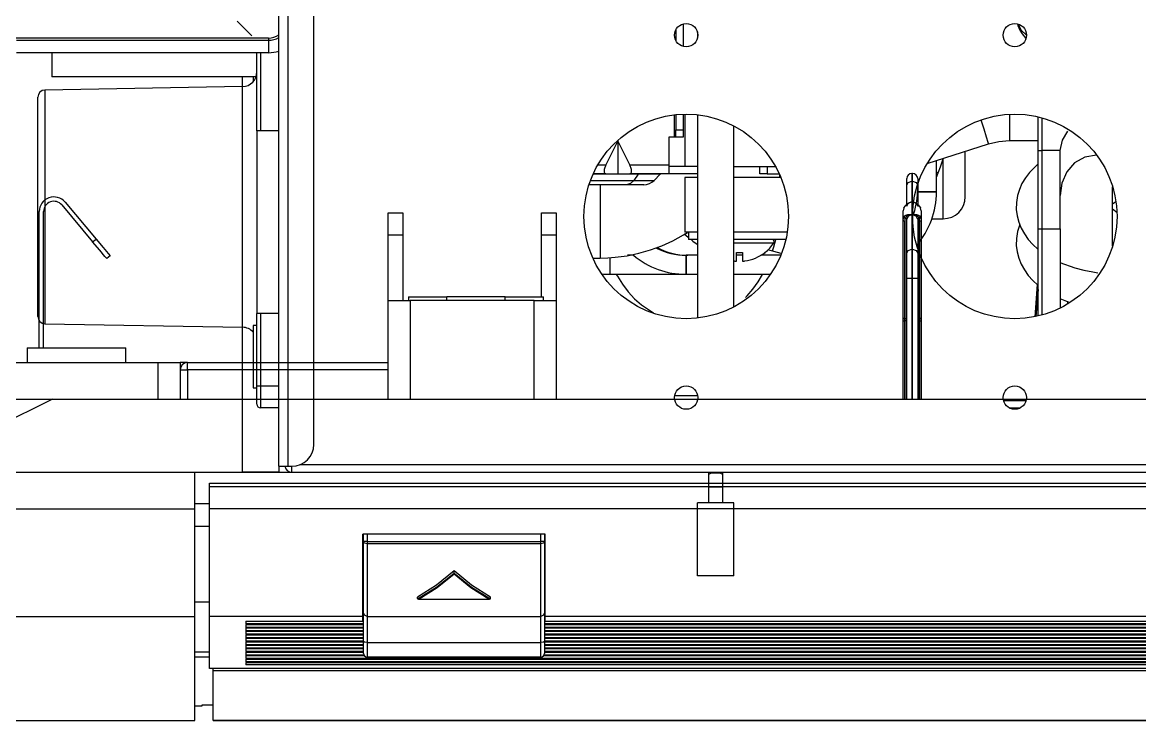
# Model space of a CAD drawing. Header units: millimetres. Extents: x 10547 to 11305, y 9897 to 10391.
# Drawn here: x 11045.991 to 11047.362, y 10107.601 to 10108.457 of the extents above; entities that cross this region are included whole.
import ezdxf

# ---------------------------------------------------------------- set-up
doc = ezdxf.new("R2010")
doc.units = ezdxf.units.MM
doc.layers.add('LG-AIRCON', color=240, linetype='Continuous')
doc.layers.add('에어컨', color=15, linetype='Continuous')

# ---------------------------------------------------------------- blocks, each defined once
blk = doc.blocks.new('A$C079960E7')
at = {"layer": '에어컨', "color": 0, "linetype": 'Continuous'}
for p, q in [((281.25, 62.64, 0), (281.25, 295.2, 0)), ((283.59, 62.64, 0), (283.59, 295.2, 0)), ((289.89, 68.04, 0), (289.89, 289.8, 0)), ((270.99, 172.26, 0), (274.59, 168.66, 0)), ((380.97, 171.63, 0), (380.97, 166.05, 0)), ((463.34, 171.56, 0), (463.46, 171.18, 0)), ((463.42, 171.63, 0), (464.28, 170.08, 0)), ((463.42, 171.63, 0), (464.28, 170.08, 0)), ((463.46, 171.18, 0), (463.91, 170.11, 0)), ((278.73, 168.12, 0), (208.53, 168.12, 0)), ((278.73, 168.12, 0), (278.73, 167.97, 0)), ((379.17, 170.24, 0), (379.17, 167.45, 0)), ((384.46, 169.62, 0), (384.46, 168.06, 0)), ((463.91, 170.11, 0), (464.5, 169.13, 0)), ((464.28, 170.08, 0), (465.57, 168.83, 0)), ((464.28, 170.08, 0), (465.57, 168.83, 0)), ((464.5, 169.13, 0), (465.38, 168.05, 0)), ((216.63, 167.58, 0), (278.73, 167.58, 0)), ((278.73, 167.97, 0), (278.73, 167.58, 0)), ((278.73, 167.58, 0), (278.73, 165.35, 0)), ((278.73, 165.35, 0), (278.73, 164.52, 0)), ((278.73, 164.52, 0), (216.63, 164.52, 0)), ((225.27, 164.52, 0), (225.27, 158.56, 0)), ((275.85, 145.29, 0), (275.85, 164.52, 0)), ((276.75, 164.52, 0), (276.75, 145.29, 0)), ((275.64, 158.56, 0), (225.27, 158.56, 0)), ((272.25, 158.56, 0), (272.25, 156.18, 0)), ((274.95, 158.56, 0), (274.95, 157.95, 0)), ((274.95, 157.95, 0), (274.95, 157.4, 0)), ((272.31, 156.18, 0), (223.62, 155.33, 0)), ((223.62, 155.33, 0), (223.62, 154.84, 0)), ((223.62, 154.84, 0), (223.62, 153.39, 0)), ((272.31, 155.67, 0), (272.31, 156.18, 0)), ((272.31, 154.18, 0), (272.31, 155.67, 0)), ((221.85, 153.07, 0), (221.85, 153.53, 0)), ((221.85, 151.7, 0), (221.85, 153.07, 0)), ((221.85, 149.48, 0), (221.85, 151.7, 0)), ((223.62, 153.39, 0), (223.62, 151.02, 0)), ((272.31, 151.74, 0), (272.31, 154.18, 0)), ((272.31, 148.44, 0), (272.31, 151.74, 0)), ((221.85, 146.48, 0), (221.85, 149.48, 0)), ((223.62, 151.02, 0), (223.62, 147.82, 0)), ((378.81, 143.71, 0), (378.81, 149.24, 0)), ((379.17, 149.27, 0), (379.17, 145.51, 0)), ((380.97, 149.39, 0), (380.97, 145.51, 0)), ((381.33, 149.4, 0), (381.33, 136.51, 0)), ((384.46, 149.25, 0), (384.46, 99.15, 0)), ((461.37, 149.37, 0), (461.37, 146.95, 0)), ((221.85, 142.8, 0), (221.85, 146.48, 0)), ((223.62, 147.82, 0), (223.62, 143.89, 0)), ((272.31, 144.4, 0), (272.31, 148.44, 0)), ((393.46, 101.92, 0), (393.46, 146.48, 0)), ((454.31, 147.97, 0), (455.03, 145.75, 0)), ((461.37, 146.95, 0), (461.37, 144.83, 0)), ((468.45, 144.72, 0), (468.45, 148.73, 0)), ((469.36, 148.5, 0), (469.35, 144.58, 0)), ((223.62, 143.89, 0), (223.62, 139.37, 0)), ((272.31, 139.75, 0), (272.31, 144.4, 0)), ((281.25, 145.29, 0), (275.85, 145.29, 0)), ((275.85, 145.29, 0), (275.85, 100.29, 0)), ((377.37, 143.71, 0), (377.37, 136.87, 0)), ((378.81, 143.71, 0), (377.37, 143.71, 0)), ((379.07, 143.71, 0), (378.81, 143.71, 0)), ((379.17, 143.71, 0), (379.07, 143.71, 0)), ((379.17, 145.51, 0), (380.97, 145.51, 0)), ((379.17, 143.71, 0), (379.17, 145.51, 0)), ((380.97, 143.71, 0), (379.17, 143.71, 0)), ((380.97, 145.51, 0), (380.97, 143.71, 0)), ((455.03, 145.75, 0), (455.65, 143.82, 0)), ((455.65, 143.82, 0), (456.07, 142.52, 0)), ((461.37, 143.38, 0), (461.36, 142.87, 0)), ((461.37, 144.83, 0), (461.37, 143.38, 0)), ((468.45, 140.44, 0), (468.45, 144.72, 0)), ((469.35, 144.58, 0), (469.35, 140.44, 0)), ((474.49, 142.96, 0), (475.73, 145.21, 0)), ((221.85, 138.56, 0), (221.85, 142.8, 0)), ((364.84, 142.81, 0), (361.87, 136.87, 0)), ((364.84, 142.81, 0), (364.84, 134.71, 0)), ((367.81, 136.87, 0), (364.84, 142.81, 0)), ((441.1, 137.2, 0), (456.22, 142.06, 0)), ((456.07, 142.52, 0), (456.22, 142.06, 0)), ((456.22, 142.06, 0), (458.76, 142.67, 0)), ((458.76, 142.67, 0), (461.36, 142.87, 0)), ((461.36, 142.87, 0), (468.45, 142.87, 0)), ((473.9, 140.4, 0), (474.49, 142.96, 0)), ((221.85, 133.92, 0), (221.85, 138.56, 0)), ((223.62, 139.37, 0), (223.62, 134.42, 0)), ((272.31, 134.65, 0), (272.31, 139.75, 0)), ((443.39, 130.28, 0), (443.39, 137.94, 0)), ((443.39, 130.28, 0), (443.39, 137.94, 0)), ((444.39, 136.39, 0), (444.88, 137.9, 0)), ((444.88, 137.9, 0), (445.04, 138.45, 0)), ((445.05, 130.81, 0), (445.05, 138.47, 0)), ((450.45, 129.02, 0), (450.45, 140.21, 0)), ((468.45, 121.14, 0), (468.45, 140.44, 0)), ((468.45, 140.44, 0), (468.72, 140.44, 0)), ((468.72, 140.44, 0), (469.35, 140.44, 0)), ((469.35, 140.44, 0), (469.35, 121.14, 0)), ((473.9, 140.4, 0), (469.35, 140.44, 0)), ((473.85, 139.29, 0), (473.9, 140.4, 0)), ((473.85, 121.14, 0), (473.85, 139.29, 0)), ((479.96, 138.78, 0), (477.42, 137.39, 0)), ((482.85, 139.26, 0), (479.96, 138.78, 0)), ((482.85, 139.32, 0), (482.85, 139.26, 0)), ((482.85, 139.26, 0), (482.9, 139.26, 0)), ((359.91, 136.87, 0), (361.87, 136.87, 0)), ((361.87, 136.87, 0), (361.48, 135.79, 0)), ((361.48, 135.79, 0), (361.48, 135, 0)), ((361.48, 135, 0), (361.87, 134.71, 0)), ((367.81, 136.87, 0), (377.37, 136.87, 0)), ((368.21, 135.79, 0), (367.81, 136.87, 0)), ((367.81, 134.71, 0), (368.21, 135, 0)), ((368.21, 135, 0), (368.21, 135.79, 0)), ((377.37, 136.87, 0), (377.37, 135.35, 0)), ((384.46, 136.51, 0), (377.37, 136.51, 0)), ((377.37, 135.35, 0), (377.37, 134.71, 0)), ((393.46, 136.51, 0), (396.72, 136.51, 0)), ((396.72, 136.51, 0), (399.87, 136.51, 0)), ((399.87, 134.71, 0), (399.87, 136.51, 0)), ((399.87, 136.51, 0), (400.4, 136.51, 0)), ((400.4, 136.51, 0), (401.67, 136.51, 0)), ((401.67, 136.51, 0), (401.67, 134.71, 0)), ((401.67, 136.51, 0), (403.68, 136.51, 0)), ((443.72, 134.94, 0), (443.39, 135.08, 0)), ((443.84, 134.89, 0), (444.39, 136.39, 0)), ((466.31, 135.03, 0), (465.3, 133.7, 0)), ((468.41, 137.09, 0), (466.31, 135.03, 0)), ((475.48, 135.21, 0), (474.27, 132.41, 0)), ((477.42, 137.39, 0), (475.48, 135.21, 0)), ((221.85, 129.02, 0), (221.85, 133.92, 0)), ((223.62, 134.42, 0), (223.62, 129.2, 0)), ((272.31, 129.28, 0), (272.31, 134.65, 0)), ((358.1, 133.07, 0), (368.76, 133.07, 0)), ((369.85, 134.61, 0), (358.74, 134.61, 0)), ((361.87, 134.71, 0), (358.79, 134.71, 0)), ((361.87, 134.71, 0), (364.84, 134.71, 0)), ((364.84, 134.71, 0), (367.81, 134.71, 0)), ((367.94, 132.29, 0), (366.96, 132.01, 0)), ((377.37, 134.71, 0), (367.81, 134.71, 0)), ((368.76, 133.07, 0), (367.94, 132.29, 0)), ((369.85, 134.61, 0), (368.76, 133.07, 0)), ((368.76, 133.07, 0), (371.48, 133.07, 0)), ((369.85, 134.61, 0), (369.94, 134.69, 0)), ((372.81, 134.61, 0), (369.85, 134.61, 0)), ((369.94, 134.69, 0), (370.03, 134.71, 0)), ((371.48, 133.07, 0), (373.19, 133.07, 0)), ((374.68, 134.61, 0), (372.81, 134.61, 0)), ((373.19, 133.07, 0), (373.77, 133.07, 0)), ((373.77, 133.07, 0), (375.31, 134.61, 0)), ((375.31, 134.61, 0), (374.68, 134.61, 0)), ((384.46, 134.71, 0), (377.37, 134.71, 0)), ((381.33, 133.81, 0), (381.33, 120.31, 0)), ((382.14, 133.81, 0), (381.33, 133.81, 0)), ((384.46, 133.81, 0), (382.14, 133.81, 0)), ((397.73, 133.81, 0), (393.47, 133.81, 0)), ((401.7, 133.81, 0), (397.73, 133.81, 0)), ((400.4, 134.71, 0), (399.87, 134.71, 0)), ((401.67, 134.71, 0), (400.4, 134.71, 0)), ((401.67, 134.71, 0), (404.6, 134.71, 0)), ((404.99, 133.81, 0), (401.7, 133.81, 0)), ((404.73, 133.81, 0), (404.73, 134.41, 0)), ((436.05, 133.08, 0), (436.05, 133.5, 0)), ((436.05, 131.87, 0), (436.05, 133.08, 0)), ((436.05, 131.87, 0), (436.42, 132.57, 0)), ((436.42, 132.57, 0), (437.31, 132.87, 0)), ((437.49, 134.76, 0), (437.31, 134.76, 0)), ((437.31, 134.76, 0), (437.31, 134.27, 0)), ((437.31, 134.27, 0), (437.31, 132.87, 0)), ((437.31, 132.87, 0), (437.31, 127.78, 0)), ((437.49, 132.87, 0), (437.31, 132.87, 0)), ((437.49, 134.27, 0), (437.49, 134.76, 0)), ((437.49, 132.87, 0), (437.49, 134.27, 0)), ((437.49, 127.78, 0), (437.49, 132.87, 0)), ((437.49, 132.87, 0), (438.38, 132.57, 0)), ((438.38, 132.57, 0), (438.75, 131.87, 0)), ((438.75, 133.5, 0), (438.75, 133.08, 0)), ((438.75, 133.08, 0), (438.75, 131.87, 0)), ((443.42, 133.86, 0), (443.84, 134.89, 0)), ((443.84, 134.89, 0), (443.72, 134.94, 0)), ((464.45, 132.28, 0), (463.82, 130.84, 0)), ((465.3, 133.7, 0), (464.45, 132.28, 0)), ((474.27, 132.41, 0), (473.85, 129.32, 0)), ((366.96, 132.01, 0), (357.73, 132.01, 0)), ((360.45, 132.01, 0), (360.45, 128.56, 0)), ((369.28, 132.01, 0), (366.96, 132.01, 0)), ((370.73, 132.01, 0), (369.28, 132.01, 0)), ((371.23, 132.01, 0), (370.73, 132.01, 0)), ((436.05, 127.14, 0), (436.05, 131.87, 0)), ((438.71, 131.94, 0), (438.71, 130.28, 0)), ((438.71, 131.94, 0), (438.71, 130.28, 0)), ((438.71, 130.28, 0), (439.4, 130.28, 0)), ((439.16, 130.28, 0), (438.71, 130.28, 0)), ((438.75, 131.87, 0), (438.75, 127.13, 0)), ((440.33, 130.28, 0), (439.16, 130.28, 0)), ((439.4, 130.28, 0), (441.05, 130.28, 0)), ((441.77, 130.28, 0), (440.33, 130.28, 0)), ((441.05, 130.28, 0), (442.7, 130.28, 0)), ((442.94, 130.28, 0), (441.77, 130.28, 0)), ((442.7, 130.28, 0), (443.39, 130.28, 0)), ((443.39, 130.28, 0), (442.94, 130.28, 0)), ((445.05, 123.62, 0), (445.05, 130.81, 0)), ((463.82, 130.84, 0), (463.37, 129.33, 0)), ((486.81, 129.23, 0), (486.81, 131.5, 0)), ((221.85, 124.04, 0), (221.85, 129.02, 0)), ((223.62, 129.2, 0), (223.62, 123.88, 0)), ((227.74, 127.02, 0), (235.37, 117.92, 0)), ((228.57, 127.71, 0), (236.2, 118.62, 0)), ((272.31, 123.81, 0), (272.31, 129.28, 0)), ((360.45, 128.56, 0), (360.45, 124.93, 0)), ((435.74, 126.86, 0), (435.53, 126.61, 0)), ((435.8, 126.86, 0), (435.62, 126.67, 0)), ((436, 127.1, 0), (435.74, 126.86, 0)), ((436.06, 127.09, 0), (435.8, 126.86, 0)), ((436.22, 127.27, 0), (436, 127.1, 0)), ((436.05, 126.74, 0), (436.42, 127.47, 0)), ((436.34, 127.29, 0), (436.06, 127.09, 0)), ((436.45, 127.42, 0), (436.22, 127.27, 0)), ((436.46, 127.37, 0), (436.34, 127.29, 0)), ((436.42, 127.47, 0), (437.31, 127.78, 0)), ((436.44, 127.43, 0), (436.5, 127.47, 0)), ((436.57, 127.43, 0), (436.46, 127.37, 0)), ((436.5, 127.47, 0), (436.75, 127.61, 0)), ((436.93, 127.62, 0), (436.57, 127.43, 0)), ((436.75, 127.61, 0), (437.01, 127.71, 0)), ((437.3, 127.77, 0), (436.93, 127.62, 0)), ((437.01, 127.71, 0), (437.16, 127.75, 0)), ((437.16, 127.75, 0), (437.3, 127.77, 0)), ((437.31, 127.77, 0), (437.3, 127.77, 0)), ((437.3, 127.77, 0), (437.31, 127.77, 0)), ((437.31, 127.78, 0), (437.31, 124.57, 0)), ((437.31, 127.78, 0), (437.31, 127.77, 0)), ((437.31, 127.77, 0), (437.31, 127.78, 0)), ((437.49, 124.57, 0), (437.49, 127.78, 0)), ((437.49, 127.78, 0), (438.38, 127.47, 0)), ((437.5, 127.77, 0), (437.49, 127.78, 0)), ((437.49, 127.78, 0), (437.5, 127.77, 0)), ((437.51, 127.77, 0), (437.5, 127.77, 0)), ((437.5, 127.77, 0), (437.5, 127.77, 0)), ((437.5, 127.77, 0), (437.65, 127.75, 0)), ((437.87, 127.62, 0), (437.51, 127.77, 0)), ((437.65, 127.75, 0), (437.79, 127.71, 0)), ((437.79, 127.71, 0), (438.06, 127.61, 0)), ((438.24, 127.43, 0), (437.87, 127.62, 0)), ((438.06, 127.61, 0), (438.31, 127.47, 0)), ((438.35, 127.37, 0), (438.24, 127.43, 0)), ((438.31, 127.47, 0), (438.37, 127.43, 0)), ((438.46, 127.29, 0), (438.35, 127.37, 0)), ((438.52, 127.32, 0), (438.36, 127.42, 0)), ((438.38, 127.47, 0), (438.75, 126.74, 0)), ((438.75, 127.09, 0), (438.46, 127.29, 0)), ((438.67, 127.21, 0), (438.52, 127.32, 0)), ((438.95, 126.98, 0), (438.67, 127.21, 0)), ((439.01, 126.86, 0), (438.75, 127.09, 0)), ((439.18, 126.72, 0), (438.95, 126.98, 0)), ((439.19, 126.67, 0), (439.01, 126.86, 0)), ((439.25, 126.63, 0), (439.18, 126.72, 0)), ((463.1, 127.64, 0), (463.07, 125.94, 0)), ((463.37, 129.33, 0), (463.1, 127.64, 0)), ((486.81, 127.77, 0), (486.81, 129.23, 0)), ((486.81, 127.26, 0), (487.63, 127.86, 0)), ((486.81, 127.26, 0), (486.81, 127.77, 0)), ((486.81, 126.61, 0), (486.81, 127.26, 0)), ((221.85, 119.15, 0), (221.85, 124.04, 0)), ((222.21, 91.8, 0), (222.21, 125.4, 0)), ((223.29, 91.8, 0), (223.29, 125.4, 0)), ((308.25, 125.1, 0), (311.85, 125.1, 0)), ((308.25, 124.42, 0), (308.25, 125.1, 0)), ((308.25, 122.47, 0), (308.25, 124.42, 0)), ((311.85, 125.1, 0), (311.85, 124.42, 0)), ((311.85, 124.42, 0), (311.85, 122.47, 0)), ((346.05, 125.1, 0), (349.65, 125.1, 0)), ((346.05, 124.42, 0), (346.05, 125.1, 0)), ((346.05, 122.47, 0), (346.05, 124.42, 0)), ((349.65, 125.1, 0), (349.65, 124.42, 0)), ((349.65, 124.42, 0), (349.65, 122.47, 0)), ((360.45, 124.93, 0), (360.45, 121.44, 0)), ((435.37, 126.33, 0), (435.15, 125.57, 0)), ((435.15, 123.25, 0), (435.15, 125.57, 0)), ((435.15, 123.25, 0), (435.37, 124.01, 0)), ((435.42, 126.44, 0), (435.36, 126.34, 0)), ((435.41, 126.4, 0), (435.37, 126.33, 0)), ((435.37, 126.36, 0), (435.38, 126.39, 0)), ((435.37, 126.33, 0), (435.37, 126.36, 0)), ((435.37, 124.01, 0), (435.4, 124.05, 0)), ((435.37, 124.01, 0), (435.47, 123.83, 0)), ((435.4, 124.05, 0), (435.42, 124.09, 0)), ((435.46, 126.47, 0), (435.41, 126.4, 0)), ((435.49, 126.53, 0), (435.42, 126.44, 0)), ((435.42, 124.09, 0), (435.42, 124.1, 0)), ((435.42, 124.1, 0), (435.43, 124.1, 0)), ((435.42, 124.09, 0), (435.51, 123.91, 0)), ((435.43, 124.1, 0), (435.61, 124.31, 0)), ((435.62, 126.67, 0), (435.46, 126.47, 0)), ((435.46, 126.51, 0), (435.48, 126.54, 0)), ((435.46, 126.47, 0), (435.46, 126.51, 0)), ((435.5, 126.57, 0), (435.48, 126.53, 0)), ((435.53, 126.61, 0), (435.5, 126.57, 0)), ((435.61, 124.31, 0), (435.83, 124.48, 0)), ((435.81, 123.95, 0), (435.72, 123.75, 0)), ((435.93, 124.12, 0), (435.81, 123.95, 0)), ((435.83, 124.48, 0), (436.09, 124.6, 0)), ((436.11, 124.29, 0), (435.93, 124.12, 0)), ((436.42, 124.27, 0), (436.05, 123.54, 0)), ((436.09, 124.6, 0), (436.36, 124.67, 0)), ((436.32, 124.42, 0), (436.11, 124.29, 0)), ((436.41, 124.46, 0), (436.32, 124.42, 0)), ((436.36, 124.67, 0), (436.46, 124.68, 0)), ((436.49, 124.49, 0), (436.41, 124.46, 0)), ((437.31, 124.57, 0), (436.42, 124.27, 0)), ((436.46, 124.68, 0), (436.55, 124.69, 0)), ((436.78, 124.57, 0), (436.49, 124.49, 0)), ((436.55, 124.69, 0), (436.92, 124.66, 0)), ((437.09, 124.59, 0), (436.78, 124.57, 0)), ((436.92, 124.66, 0), (437.3, 124.57, 0)), ((437.19, 124.58, 0), (437.09, 124.59, 0)), ((437.3, 124.57, 0), (437.19, 124.58, 0)), ((437.3, 124.57, 0), (437.31, 124.57, 0)), ((437.31, 124.57, 0), (437.3, 124.57, 0)), ((437.31, 124.57, 0), (437.31, 116.12, 0)), ((437.31, 124.57, 0), (437.31, 124.57, 0)), ((437.31, 124.57, 0), (437.31, 124.57, 0)), ((437.49, 116.12, 0), (437.49, 124.57, 0)), ((438.38, 124.27, 0), (437.49, 124.57, 0)), ((437.5, 124.57, 0), (437.49, 124.57, 0)), ((437.49, 124.57, 0), (437.5, 124.57, 0)), ((437.61, 124.58, 0), (437.5, 124.57, 0)), ((437.5, 124.57, 0), (437.5, 124.57, 0)), ((437.5, 124.57, 0), (437.51, 124.57, 0)), ((437.51, 124.57, 0), (437.88, 124.66, 0)), ((437.58, 122.07, 0), (437.58, 126.33, 0)), ((437.72, 124.59, 0), (437.61, 124.58, 0)), ((438.03, 124.57, 0), (437.72, 124.59, 0)), ((437.88, 124.66, 0), (438.25, 124.69, 0)), ((438.31, 124.49, 0), (438.03, 124.57, 0)), ((438.25, 124.69, 0), (438.35, 124.68, 0)), ((438.4, 124.46, 0), (438.31, 124.49, 0)), ((438.35, 124.68, 0), (438.44, 124.67, 0)), ((438.75, 123.54, 0), (438.38, 124.27, 0)), ((438.48, 124.42, 0), (438.4, 124.46, 0)), ((438.44, 124.67, 0), (438.72, 124.6, 0)), ((438.7, 124.29, 0), (438.48, 124.42, 0)), ((438.87, 124.12, 0), (438.7, 124.29, 0)), ((438.72, 124.6, 0), (438.97, 124.48, 0)), ((439, 123.95, 0), (438.87, 124.12, 0)), ((438.97, 124.48, 0), (439.2, 124.31, 0)), ((439.09, 123.75, 0), (439, 123.95, 0)), ((439.34, 126.47, 0), (439.19, 126.67, 0)), ((439.2, 124.31, 0), (439.38, 124.1, 0)), ((439.31, 126.53, 0), (439.25, 126.63, 0)), ((439.3, 123.91, 0), (439.38, 124.09, 0)), ((439.39, 126.44, 0), (439.32, 126.53, 0)), ((439.33, 126.54, 0), (439.34, 126.51, 0)), ((439.34, 126.51, 0), (439.34, 126.47, 0)), ((439.39, 126.4, 0), (439.34, 126.47, 0)), ((439.34, 123.83, 0), (439.44, 124.01, 0)), ((439.38, 124.1, 0), (439.38, 124.1, 0)), ((439.38, 124.1, 0), (439.38, 124.09, 0)), ((439.38, 124.09, 0), (439.41, 124.05, 0)), ((439.45, 126.34, 0), (439.39, 126.44, 0)), ((439.44, 126.33, 0), (439.39, 126.4, 0)), ((439.41, 124.05, 0), (439.44, 124.01, 0)), ((439.42, 126.39, 0), (439.43, 126.36, 0)), ((439.43, 126.36, 0), (439.44, 126.33, 0)), ((439.65, 125.57, 0), (439.44, 126.33, 0)), ((439.44, 124.01, 0), (439.65, 123.25, 0)), ((439.65, 125.57, 0), (439.65, 123.25, 0)), ((463.07, 125.94, 0), (463.27, 124.33, 0)), ((463.27, 124.33, 0), (463.69, 122.76, 0)), ((486.81, 125.97, 0), (486.81, 126.61, 0)), ((487.87, 125.19, 0), (486.81, 125.97, 0)), ((486.81, 125.29, 0), (486.81, 125.97, 0)), ((486.81, 123.34, 0), (486.81, 125.29, 0)), ((223.62, 123.88, 0), (223.62, 118.66, 0)), ((272.31, 118.43, 0), (272.31, 123.81, 0)), ((308.25, 119.56, 0), (308.25, 122.47, 0)), ((311.85, 122.47, 0), (311.85, 119.56, 0)), ((346.05, 119.56, 0), (346.05, 122.47, 0)), ((349.65, 122.47, 0), (349.65, 119.56, 0)), ((360.45, 121.44, 0), (360.45, 118.37, 0)), ((435.15, 99.24, 0), (435.15, 123.25, 0)), ((435.15, 123.25, 0), (435.26, 123.1, 0)), ((435.26, 123.1, 0), (435.51, 123.04, 0)), ((435.47, 123.83, 0), (435.69, 123.68, 0)), ((435.51, 123.91, 0), (435.72, 123.75, 0)), ((435.69, 123.68, 0), (435.51, 123.04, 0)), ((435.51, 123.04, 0), (435.51, 99.03, 0)), ((435.7, 123.71, 0), (435.69, 123.68, 0)), ((435.69, 99.03, 0), (435.69, 123.68, 0)), ((435.72, 123.75, 0), (435.7, 123.71, 0)), ((435.96, 123.68, 0), (435.72, 123.75, 0)), ((435.72, 123.75, 0), (435.72, 123.75, 0)), ((435.72, 123.75, 0), (435.72, 123.75, 0)), ((436.05, 123.54, 0), (435.96, 123.68, 0)), ((436.05, 115.12, 0), (436.05, 123.54, 0)), ((438.85, 123.68, 0), (438.75, 123.54, 0)), ((438.75, 123.54, 0), (438.75, 115.12, 0)), ((439.09, 123.75, 0), (438.85, 123.68, 0)), ((439.09, 123.75, 0), (439.3, 123.91, 0)), ((439.09, 123.75, 0), (439.09, 123.75, 0)), ((439.09, 123.75, 0), (439.09, 123.75, 0)), ((439.1, 123.71, 0), (439.09, 123.75, 0)), ((439.11, 123.68, 0), (439.1, 123.71, 0)), ((439.11, 123.68, 0), (439.34, 123.83, 0)), ((439.11, 123.68, 0), (439.11, 99.03, 0)), ((439.29, 123.04, 0), (439.11, 123.68, 0)), ((439.29, 123.04, 0), (439.55, 123.1, 0)), ((439.29, 99.03, 0), (439.29, 123.04, 0)), ((439.55, 123.1, 0), (439.65, 123.25, 0)), ((439.65, 123.25, 0), (439.65, 99.24, 0)), ((442.27, 123.62, 0), (445.05, 123.62, 0)), ((463.9, 122.17, 0), (463.37, 120.45, 0)), ((463.69, 122.76, 0), (464.29, 121.28, 0)), ((464.29, 121.28, 0), (465.06, 119.88, 0)), ((486.81, 120.41, 0), (486.81, 123.34, 0)), ((221.85, 114.51, 0), (221.85, 119.15, 0)), ((223.62, 118.66, 0), (223.62, 113.71, 0)), ((235.37, 117.92, 0), (236.2, 118.62, 0)), ((236.2, 118.62, 0), (237.94, 116.55, 0)), ((311.85, 119.56, 0), (308.25, 119.56, 0)), ((308.25, 103.5, 0), (308.25, 119.56, 0)), ((311.85, 119.56, 0), (311.85, 103.5, 0)), ((346.05, 104.4, 0), (346.05, 119.56, 0)), ((349.65, 119.56, 0), (346.05, 119.56, 0)), ((349.65, 119.56, 0), (349.65, 103.5, 0)), ((378.4, 118.2, 0), (381, 119.63, 0)), ((381, 119.63, 0), (382, 120.26, 0)), ((381.16, 119.93, 0), (382.18, 119.05, 0)), ((382.14, 120.31, 0), (381.33, 120.31, 0)), ((384.46, 120.31, 0), (382.14, 120.31, 0)), ((382.23, 120.31, 0), (382.23, 118.51, 0)), ((382.8, 118.51, 0), (382.23, 118.51, 0)), ((384.46, 118.51, 0), (382.8, 118.51, 0)), ((382.88, 118.48, 0), (383.33, 118.13, 0)), ((397.35, 118.51, 0), (393.46, 118.51, 0)), ((397.45, 120.31, 0), (393.59, 120.31, 0)), ((401, 118.51, 0), (397.35, 118.51, 0)), ((401.1, 120.31, 0), (397.45, 120.31, 0)), ((404.06, 118.51, 0), (401, 118.51, 0)), ((404.23, 120.31, 0), (401.1, 120.31, 0)), ((403.31, 116.74, 0), (403.75, 118.49, 0)), ((406.24, 118.51, 0), (404.06, 118.51, 0)), ((406.59, 120.31, 0), (404.23, 120.31, 0)), ((463.1, 118.77, 0), (463.07, 117.06, 0)), ((463.37, 120.45, 0), (463.1, 118.77, 0)), ((465.06, 119.88, 0), (466.02, 118.54, 0)), ((466.02, 118.54, 0), (467.13, 117.31, 0)), ((468.45, 121.14, 0), (468.72, 121.14, 0)), ((468.45, 113.56, 0), (468.45, 121.14, 0)), ((468.72, 121.14, 0), (469.35, 121.14, 0)), ((469.35, 121.14, 0), (473.85, 121.14, 0)), ((469.35, 121.14, 0), (469.35, 113.62, 0)), ((473.85, 121.14, 0), (473.85, 114.3, 0)), ((486.81, 116.9, 0), (486.81, 120.41, 0)), ((237.11, 115.85, 0), (235.37, 117.92, 0)), ((238.38, 114.34, 0), (237.11, 115.85, 0)), ((237.94, 116.55, 0), (239.21, 115.03, 0)), ((272.31, 113.33, 0), (272.31, 118.43, 0)), ((360.45, 118.37, 0), (360.45, 115.98, 0)), ((360.45, 115.98, 0), (360.45, 114.46, 0)), ((370.05, 115.11, 0), (372.91, 115.93, 0)), ((372.91, 115.93, 0), (375.7, 116.96, 0)), ((375.7, 116.96, 0), (378.4, 118.2, 0)), ((383.33, 118.13, 0), (384.42, 117.32, 0)), ((393.46, 117.68, 0), (396.38, 117.68, 0)), ((396.38, 117.68, 0), (399.12, 117.68, 0)), ((399.12, 117.68, 0), (401.34, 117.68, 0)), ((401.34, 117.68, 0), (402.79, 117.68, 0)), ((405.11, 115.1, 0), (401.82, 115.93, 0)), ((402.79, 117.68, 0), (403.29, 117.68, 0)), ((403, 115.68, 0), (403.31, 116.74, 0)), ((436.05, 115.12, 0), (436.42, 115.83, 0)), ((436.42, 115.83, 0), (437.31, 116.12, 0)), ((437.31, 116.12, 0), (437.49, 116.12, 0)), ((437.31, 116.12, 0), (437.31, 112.97, 0)), ((437.49, 116.12, 0), (438.38, 115.83, 0)), ((437.49, 112.97, 0), (437.49, 116.12, 0)), ((438.38, 115.83, 0), (438.75, 115.12, 0)), ((463.07, 117.06, 0), (463.27, 115.45, 0)), ((467.13, 117.31, 0), (468.38, 116.15, 0)), ((221.85, 110.27, 0), (221.85, 114.51, 0)), ((223.62, 113.71, 0), (223.62, 109.19, 0)), ((238.84, 113.79, 0), (238.38, 114.34, 0)), ((239.67, 114.48, 0), (238.84, 113.79, 0)), ((239.21, 115.03, 0), (239.67, 114.48, 0)), ((272.31, 108.68, 0), (272.31, 113.33, 0)), ((358.68, 113.94, 0), (360.45, 113.94, 0)), ((360.45, 114.46, 0), (360.45, 113.94, 0)), ((360.45, 113.94, 0), (362.33, 113.98, 0)), ((362.33, 113.98, 0), (364.2, 114.12, 0)), ((362.97, 112.41, 0), (362.97, 114.07, 0)), ((364.2, 114.12, 0), (367.14, 114.5, 0)), ((367.14, 114.5, 0), (370.05, 115.11, 0)), ((368.67, 114.62, 0), (367.19, 114.62, 0)), ((384.46, 114.62, 0), (381.65, 114.62, 0)), ((384.46, 114.62, 0), (381.65, 114.62, 0)), ((381.65, 114.62, 0), (381.65, 113.94, 0)), ((381.65, 114.18, 0), (381.65, 114.62, 0)), ((381.65, 113.01, 0), (381.65, 114.18, 0)), ((381.65, 113.94, 0), (381.65, 112.28, 0)), ((381.65, 111.56, 0), (381.65, 113.01, 0)), ((393.57, 113.22, 0), (393.66, 113.21, 0)), ((393.66, 113.21, 0), (393.75, 113.2, 0)), ((393.75, 113.2, 0), (393.83, 113.19, 0)), ((393.83, 113.19, 0), (393.91, 113.19, 0)), ((393.91, 113.19, 0), (393.97, 113.19, 0)), ((393.97, 113.19, 0), (394.03, 113.19, 0)), ((394.03, 113.19, 0), (394.07, 113.2, 0)), ((394.07, 113.2, 0), (394.1, 113.2, 0)), ((394.1, 113.2, 0), (394.11, 113.21, 0)), ((394.11, 115.34, 0), (394.83, 115.31, 0)), ((394.11, 113.93, 0), (394.11, 115.34, 0)), ((395.55, 114.62, 0), (394.11, 114.62, 0)), ((395.55, 114.62, 0), (394.11, 114.62, 0)), ((394.11, 113.22, 0), (394.11, 113.93, 0)), ((394.11, 113.21, 0), (394.11, 113.22, 0)), ((394.83, 115.31, 0), (395.55, 115.34, 0)), ((395.55, 115.34, 0), (395.55, 113.93, 0)), ((395.55, 113.93, 0), (395.55, 113.22, 0)), ((395.55, 113.22, 0), (395.56, 113.21, 0)), ((395.56, 113.21, 0), (395.58, 113.2, 0)), ((395.58, 113.2, 0), (395.62, 113.19, 0)), ((395.62, 113.19, 0), (395.67, 113.19, 0)), ((395.67, 113.19, 0), (395.73, 113.19, 0)), ((395.73, 113.19, 0), (395.8, 113.19, 0)), ((395.8, 113.19, 0), (395.88, 113.2, 0)), ((395.88, 113.2, 0), (395.97, 113.2, 0)), ((395.97, 113.2, 0), (396.03, 113.21, 0)), ((396.03, 113.21, 0), (396.09, 113.22, 0)), ((405, 114.62, 0), (400.11, 114.62, 0)), ((405, 114.62, 0), (400.11, 114.62, 0)), ((401.08, 115.27, 0), (401.01, 115.25, 0)), ((401.13, 115.34, 0), (401.08, 115.27, 0)), ((436.05, 112.41, 0), (436.05, 115.12, 0)), ((437.31, 112.97, 0), (437.31, 109.01, 0)), ((437.49, 109.01, 0), (437.49, 112.97, 0)), ((438.75, 115.12, 0), (438.75, 112.41, 0)), ((463.27, 115.45, 0), (463.69, 113.88, 0)), ((463.69, 113.88, 0), (464.29, 112.4, 0)), ((468.45, 106.29, 0), (468.45, 113.56, 0)), ((469.35, 113.62, 0), (469.35, 106.43, 0)), ((473.85, 114.3, 0), (473.85, 107.71, 0)), ((221.85, 106.59, 0), (221.85, 110.27, 0)), ((362.97, 110.68, 0), (362.97, 112.41, 0)), ((362.97, 109.94, 0), (362.97, 110.68, 0)), ((381.65, 112.28, 0), (381.65, 110.63, 0)), ((381.65, 110.39, 0), (381.65, 111.56, 0)), ((381.65, 110.63, 0), (381.65, 109.94, 0)), ((381.65, 109.94, 0), (381.65, 110.39, 0)), ((436.05, 109.01, 0), (436.05, 112.41, 0)), ((438.75, 112.41, 0), (438.75, 109.01, 0)), ((464.29, 112.4, 0), (465.06, 111.01, 0)), ((465.06, 111.01, 0), (466.02, 109.67, 0)), ((473.83, 112.84, 0), (477.5, 111.51, 0)), ((477.5, 111.51, 0), (479.7, 110.94, 0)), ((479.7, 110.94, 0), (481.97, 110.51, 0)), ((481.97, 110.51, 0), (483.19, 110.34, 0)), ((223.62, 109.19, 0), (223.62, 105.27, 0)), ((272.31, 104.64, 0), (272.31, 108.68, 0)), ((362.97, 109.94, 0), (381.65, 109.94, 0)), ((364.46, 109.92, 0), (364.72, 109.47, 0)), ((364.72, 109.47, 0), (366, 107.47, 0)), ((366, 107.47, 0), (367.42, 105.61, 0)), ((381.65, 109.94, 0), (384.46, 109.94, 0)), ((381.65, 109.94, 0), (384.46, 109.94, 0)), ((393.46, 109.94, 0), (402.47, 109.94, 0)), ((393.46, 109.94, 0), (402.47, 109.94, 0)), ((398.13, 106.29, 0), (399.44, 108.1, 0)), ((399.44, 108.1, 0), (400.52, 109.88, 0)), ((436.05, 79.2, 0), (436.05, 109.01, 0)), ((436.05, 109.01, 0), (436.42, 109.01, 0)), ((436.42, 109.01, 0), (437.31, 109.01, 0)), ((437.31, 109.01, 0), (437.31, 79.2, 0)), ((437.49, 109.01, 0), (437.31, 109.01, 0)), ((437.49, 79.2, 0), (437.49, 109.01, 0)), ((437.49, 109.01, 0), (438.38, 109.01, 0)), ((438.38, 109.01, 0), (438.75, 109.01, 0)), ((438.75, 109.01, 0), (438.75, 79.2, 0)), ((466.02, 109.67, 0), (467.13, 108.43, 0)), ((467.13, 108.43, 0), (468.38, 107.28, 0)), ((467.71, 99.5, 0), (468.31, 107.45, 0)), ((473.85, 107.71, 0), (473.85, 101.61, 0)), ((221.85, 103.59, 0), (221.85, 106.59, 0)), ((223.62, 105.27, 0), (223.62, 102.06, 0)), ((367.42, 105.61, 0), (368.98, 103.93, 0)), ((396.69, 104.62, 0), (398.13, 106.29, 0)), ((467.74, 99.51, 0), (468.4, 107.37, 0)), ((468.45, 106.19, 0), (467.89, 99.54, 0)), ((468.45, 99.67, 0), (468.45, 106.29, 0)), ((469.35, 106.43, 0), (469.35, 99.9, 0)), ((221.85, 101.37, 0), (221.85, 103.59, 0)), ((223.62, 102.06, 0), (223.62, 99.7, 0)), ((272.31, 101.34, 0), (272.31, 104.64, 0)), ((308.25, 79.2, 0), (308.25, 103.5, 0)), ((308.25, 103.5, 0), (308.98, 103.5, 0)), ((308.98, 103.5, 0), (310.95, 103.5, 0)), ((310.95, 103.5, 0), (313.65, 103.5, 0)), ((313.2, 104.4, 0), (313.2, 103.5, 0)), ((313.2, 104.4, 0), (313.66, 104.4, 0)), ((313.65, 103.5, 0), (313.65, 79.2, 0)), ((344.25, 103.5, 0), (313.65, 103.5, 0)), ((313.66, 104.4, 0), (315.01, 104.4, 0)), ((315.01, 104.4, 0), (317.1, 104.4, 0)), ((317.1, 104.4, 0), (319.73, 104.4, 0)), ((319.73, 104.4, 0), (322.65, 104.4, 0)), ((322.65, 103.5, 0), (322.65, 104.4, 0)), ((337.05, 104.4, 0), (322.65, 104.4, 0)), ((337.05, 103.5, 0), (337.05, 104.4, 0)), ((337.05, 104.4, 0), (339.97, 104.4, 0)), ((339.97, 104.4, 0), (342.61, 104.4, 0)), ((342.61, 104.4, 0), (344.7, 104.4, 0)), ((344.25, 79.2, 0), (344.25, 103.5, 0)), ((344.25, 103.5, 0), (346.95, 103.5, 0)), ((344.7, 104.4, 0), (346.04, 104.4, 0)), ((346.04, 104.4, 0), (346.5, 104.4, 0)), ((346.5, 103.5, 0), (346.5, 104.4, 0)), ((346.95, 103.5, 0), (348.93, 103.5, 0)), ((348.93, 103.5, 0), (349.65, 103.5, 0)), ((349.65, 103.5, 0), (349.65, 79.2, 0)), ((368.98, 103.93, 0), (370.67, 102.44, 0)), ((370.67, 102.44, 0), (373.63, 100.45, 0)), ((396.34, 104.25, 0), (396.69, 104.62, 0)), ((473.83, 103.97, 0), (475.81, 103.18, 0)), ((475.65, 103.32, 0), (475.65, 102.59, 0)), ((221.85, 100.01, 0), (221.85, 101.37, 0)), ((221.85, 99.55, 0), (221.85, 100.01, 0)), ((223.62, 99.7, 0), (223.62, 98.24, 0)), ((272.31, 98.9, 0), (272.31, 101.34, 0)), ((275.85, 82.44, 0), (275.85, 100.29, 0)), ((281.25, 100.29, 0), (275.85, 100.29, 0)), ((276.75, 100.29, 0), (276.75, 82.44, 0)), ((435.15, 99.24, 0), (435.26, 99.09, 0)), ((435.15, 98.89, 0), (435.15, 99.24, 0)), ((439.55, 99.09, 0), (439.65, 99.24, 0)), ((439.65, 99.24, 0), (439.65, 98.89, 0)), ((223.62, 98.24, 0), (223.62, 97.75, 0)), ((223.62, 97.75, 0), (272.31, 96.9, 0)), ((272.25, 96.9, 0), (272.25, 61.2, 0)), ((272.31, 97.41, 0), (272.31, 98.9, 0)), ((272.31, 96.9, 0), (272.31, 97.41, 0)), ((275.85, 97.29, 0), (274.95, 97.29, 0)), ((274.95, 97.29, 0), (274.95, 96.83, 0)), ((274.95, 96.83, 0), (274.95, 95.5, 0)), ((435.15, 98.51, 0), (435.15, 98.89, 0)), ((435.15, 79.2, 0), (435.15, 98.51, 0)), ((435.15, 98.51, 0), (435.26, 98.51, 0)), ((435.26, 99.09, 0), (435.51, 99.03, 0)), ((435.26, 98.51, 0), (435.51, 98.51, 0)), ((435.51, 99.03, 0), (435.69, 99.03, 0)), ((435.51, 99.03, 0), (435.51, 98.78, 0)), ((435.51, 98.78, 0), (435.51, 98.51, 0)), ((435.69, 98.51, 0), (435.51, 98.51, 0)), ((435.51, 98.51, 0), (435.51, 79.2, 0)), ((435.95, 98.97, 0), (435.69, 99.03, 0)), ((435.69, 98.78, 0), (435.69, 99.03, 0)), ((435.69, 98.51, 0), (435.69, 98.78, 0)), ((435.69, 79.2, 0), (435.69, 98.51, 0)), ((435.95, 98.51, 0), (435.69, 98.51, 0)), ((436.05, 98.82, 0), (435.95, 98.97, 0)), ((436.05, 98.51, 0), (435.95, 98.51, 0)), ((438.86, 98.97, 0), (438.75, 98.82, 0)), ((438.86, 98.51, 0), (438.75, 98.51, 0)), ((439.11, 99.03, 0), (438.86, 98.97, 0)), ((439.11, 98.51, 0), (438.86, 98.51, 0)), ((439.11, 99.03, 0), (439.29, 99.03, 0)), ((439.11, 99.03, 0), (439.11, 98.78, 0)), ((439.11, 98.78, 0), (439.11, 98.51, 0)), ((439.11, 98.51, 0), (439.11, 79.2, 0)), ((439.29, 98.51, 0), (439.11, 98.51, 0)), ((439.29, 99.03, 0), (439.55, 99.09, 0)), ((439.29, 98.78, 0), (439.29, 99.03, 0)), ((439.29, 98.51, 0), (439.29, 98.78, 0)), ((439.29, 79.2, 0), (439.29, 98.51, 0)), ((439.29, 98.51, 0), (439.55, 98.51, 0)), ((439.55, 98.51, 0), (439.65, 98.51, 0)), ((439.65, 98.89, 0), (439.65, 98.51, 0)), ((439.65, 98.51, 0), (439.65, 79.2, 0)), ((274.95, 95.5, 0), (274.95, 93.47, 0)), ((219.24, 91.8, 0), (219.24, 88.2, 0)), ((219.24, 91.8, 0), (219.84, 91.8, 0)), ((219.84, 91.8, 0), (221.56, 91.8, 0)), ((221.56, 91.8, 0), (224.25, 91.8, 0)), ((224.25, 91.8, 0), (227.64, 91.8, 0)), ((227.64, 91.8, 0), (231.39, 91.8, 0)), ((231.39, 91.8, 0), (235.15, 91.8, 0)), ((235.15, 91.8, 0), (238.53, 91.8, 0)), ((238.53, 91.8, 0), (241.22, 91.8, 0)), ((241.22, 91.8, 0), (242.95, 91.8, 0)), ((242.95, 91.8, 0), (243.54, 91.8, 0)), ((243.54, 88.2, 0), (243.54, 91.8, 0)), ((274.95, 93.47, 0), (274.95, 90.97, 0)), ((274.95, 90.97, 0), (274.95, 88.31, 0)), ((211.23, 88.2, 0), (251.55, 88.2, 0)), ((251.55, 88.2, 0), (256.95, 88.2, 0)), ((251.55, 79.2, 0), (251.55, 88.2, 0)), ((256.95, 88.2, 0), (256.95, 79.2, 0)), ((258.27, 88.2, 0), (256.95, 88.2, 0)), ((258.75, 88.2, 0), (258.27, 88.2, 0)), ((258.75, 88.2, 0), (308.25, 88.2, 0)), ((258.75, 87.67, 0), (258.75, 88.2, 0)), ((274.95, 88.31, 0), (274.95, 85.82, 0)), ((256.95, 86.4, 0), (257.48, 86.4, 0)), ((257.48, 86.4, 0), (258.75, 86.4, 0)), ((258.75, 86.4, 0), (258.75, 87.67, 0)), ((308.25, 86.4, 0), (258.75, 86.4, 0)), ((258.75, 86.4, 0), (258.75, 79.2, 0)), ((274.95, 85.82, 0), (274.95, 83.78, 0)), ((274.95, 83.78, 0), (274.95, 82.45, 0)), ((274.95, 82.45, 0), (274.95, 81.99, 0)), ((274.95, 81.99, 0), (275.85, 81.99, 0)), ((275.85, 82.44, 0), (276.12, 82.44, 0)), ((275.85, 80.19, 0), (275.85, 82.44, 0)), ((275.85, 78.54, 0), (275.85, 80.19, 0)), ((276.12, 82.44, 0), (276.75, 82.44, 0)), ((276.75, 82.44, 0), (281.25, 82.44, 0)), ((276.75, 82.44, 0), (276.75, 79.74, 0)), ((378.87, 80.12, 0), (384.52, 80.12, 0)), ((225.45, 79.2, 0), (189.45, 61.2, 0)), ((205.83, 79.2, 0), (225.45, 79.2, 0)), ((225.45, 79.2, 0), (1845.46, 79.2, 0)), ((275.85, 77.94, 0), (275.85, 78.54, 0)), ((276.75, 79.74, 0), (276.75, 77.76, 0)), ((276.75, 77.76, 0), (276.75, 77.04, 0)), ((459.9, 78.84, 0), (465.48, 78.84, 0)), ((281.25, 77.04, 0), (276.75, 77.04, 0)), ((461.3, 77.04, 0), (462.15, 77.04, 0)), ((462.15, 77.04, 0), (463.05, 77.04, 0)), ((463.05, 77.04, 0), (464.09, 77.04, 0)), ((463.05, 77.04, 0), (463.05, 76.95, 0)), ((463.05, 76.95, 0), (463.05, 76.7, 0)), ((67.05, 61.2, 0), (260.55, 61.2, 0)), ((260.55, 52.2, 0), (260.55, 61.2, 0)), ((260.57, 61.2, 0), (1849.94, 61.2, 0)), ((281.25, 61.2, 0), (272.25, 61.2, 0)), ((281.25, 62.64, 0), (281.25, 61.2, 0)), ((281.25, 62.64, 0), (281.94, 62.64, 0)), ((281.25, 61.2, 0), (284.49, 61.2, 0)), ((281.94, 62.64, 0), (283.59, 62.64, 0)), ((283.59, 62.64, 0), (284.49, 62.64, 0)), ((284.49, 61.61, 0), (284.49, 62.64, 0)), ((284.49, 61.2, 0), (284.49, 61.61, 0)), ((284.49, 61.2, 0), (1826.02, 61.2, 0)), ((1824.07, 63, 0), (286.44, 63, 0)), ((387.16, 61.2, 0), (387.16, 60.62, 0)), ((387.69, 60.84, 0), (387.16, 60.62, 0)), ((387.16, 60.62, 0), (387.16, 59.06, 0)), ((388.96, 60.93, 0), (387.69, 60.84, 0)), ((390.24, 60.84, 0), (388.96, 60.93, 0)), ((390.76, 60.62, 0), (390.24, 60.84, 0)), ((390.76, 60.62, 0), (390.76, 61.2, 0)), ((390.76, 59.06, 0), (390.76, 60.62, 0)), ((264.15, 58.5, 0), (1846.36, 58.5, 0)), ((264.15, 58.24, 0), (264.15, 58.5, 0)), ((264.15, 57.6, 0), (264.15, 58.24, 0)), ((387.16, 59.06, 0), (387.16, 57.5, 0)), ((390.76, 57.5, 0), (390.76, 59.06, 0)), ((1846.36, 57.6, 0), (264.15, 57.6, 0)), ((264.15, 52.2, 0), (264.15, 57.6, 0)), ((387.16, 57.5, 0), (387.16, 53.67, 0)), ((387.69, 57.5, 0), (387.16, 57.5, 0)), ((388.96, 57.5, 0), (387.69, 57.5, 0)), ((390.24, 57.5, 0), (388.96, 57.5, 0)), ((390.76, 57.5, 0), (390.24, 57.5, 0)), ((390.76, 53.67, 0), (390.76, 57.5, 0)), ((260.55, 53.51, 0), (264.15, 53.51, 0)), ((384.46, 35.67, 0), (384.46, 53.67, 0)), ((393.46, 53.67, 0), (384.46, 53.67, 0)), ((393.46, 35.67, 0), (393.46, 53.67, 0)), ((67.05, 52.2, 0), (260.55, 52.2, 0)), ((260.55, 45.87, 0), (260.55, 52.2, 0)), ((1846.36, 52.2, 0), (264.15, 52.2, 0)), ((264.15, 45.87, 0), (264.15, 52.2, 0)), ((264.15, 47.83, 0), (260.55, 47.83, 0)), ((260.55, 40.23, 0), (260.55, 45.87, 0)), ((264.15, 40.23, 0), (264.15, 45.87, 0)), ((346.95, 45.9, 0), (301.95, 45.9, 0)), ((301.95, 40.25, 0), (301.95, 45.9, 0)), ((302.13, 44.11, 0), (302.13, 45.9, 0)), ((302.4, 43.69, 0), (302.13, 44.11, 0)), ((302.4, 44.11, 0), (302.13, 44.11, 0)), ((302.13, 39.2, 0), (302.13, 44.11, 0)), ((303.03, 44.11, 0), (302.4, 44.11, 0)), ((303.03, 45.9, 0), (303.03, 44.11, 0)), ((303.03, 44.11, 0), (345.87, 44.11, 0)), ((303.03, 44.11, 0), (303.03, 43.79, 0)), ((345.87, 44.11, 0), (345.87, 45.9, 0)), ((345.87, 43.79, 0), (345.87, 44.11, 0)), ((346.51, 44.11, 0), (345.87, 44.11, 0)), ((346.77, 44.11, 0), (346.51, 43.69, 0)), ((346.77, 44.11, 0), (346.51, 44.11, 0)), ((346.77, 45.9, 0), (346.77, 44.11, 0)), ((346.77, 44.11, 0), (346.77, 39.2, 0)), ((346.95, 40.25, 0), (346.95, 45.9, 0)), ((303.03, 43.51, 0), (302.4, 43.69, 0)), ((303.03, 43.79, 0), (303.03, 43.51, 0)), ((345.87, 43.51, 0), (303.03, 43.51, 0)), ((303.03, 43.51, 0), (303.03, 38.51, 0)), ((345.87, 43.51, 0), (345.87, 43.79, 0)), ((346.51, 43.69, 0), (345.87, 43.51, 0)), ((345.87, 38.51, 0), (345.87, 43.51, 0)), ((260.55, 35.39, 0), (260.55, 40.23, 0)), ((264.15, 35.39, 0), (264.15, 40.23, 0)), ((301.95, 40.38, 0), (302.04, 40.38, 0)), ((301.95, 35.4, 0), (301.95, 40.25, 0)), ((302.04, 40.38, 0), (302.13, 40.38, 0)), ((302.13, 34.99, 0), (302.13, 39.2, 0)), ((346.86, 40.38, 0), (346.77, 40.38, 0)), ((346.77, 39.2, 0), (346.77, 34.99, 0)), ((346.95, 40.38, 0), (346.86, 40.38, 0)), ((346.95, 35.4, 0), (346.95, 40.25, 0)), ((301.95, 36.9, 0), (302.13, 36.9, 0)), ((303.03, 38.51, 0), (303.03, 34.24, 0)), ((324.45, 36.9, 0), (320.11, 33.34, 0)), ((320.12, 32.86, 0), (324.45, 36.36, 0)), ((324.45, 36.09, 0), (320.29, 32.73, 0)), ((324.45, 36.36, 0), (324.45, 36.9, 0)), ((328.79, 33.34, 0), (324.45, 36.9, 0)), ((324.45, 36.36, 0), (328.78, 32.86, 0)), ((324.45, 36.36, 0), (324.45, 36.32, 0)), ((324.45, 36.32, 0), (324.45, 36.28, 0)), ((324.45, 36.28, 0), (324.45, 36.23, 0)), ((324.45, 36.23, 0), (324.45, 36.18, 0)), ((324.45, 36.18, 0), (324.45, 36.13, 0)), ((324.45, 36.13, 0), (324.45, 36.09, 0)), ((328.62, 32.73, 0), (324.45, 36.09, 0)), ((324.45, 36.09, 0), (324.45, 36.09, 0)), ((324.45, 36.09, 0), (324.45, 36.09, 0)), ((345.87, 34.24, 0), (345.87, 38.51, 0)), ((346.95, 36.9, 0), (346.77, 36.9, 0)), ((260.55, 31.45, 0), (260.55, 35.39, 0)), ((264.15, 31.45, 0), (264.15, 35.39, 0)), ((301.95, 31.45, 0), (301.95, 35.4, 0)), ((302.13, 35.1, 0), (301.95, 35.1, 0)), ((302.13, 31.58, 0), (302.13, 34.99, 0)), ((303.03, 34.24, 0), (303.03, 30.77, 0)), ((320.11, 33.34, 0), (315.45, 30.42, 0)), ((333.45, 30.42, 0), (328.79, 33.34, 0)), ((345.87, 30.77, 0), (345.87, 34.24, 0)), ((346.77, 35.1, 0), (346.95, 35.1, 0)), ((346.77, 34.99, 0), (346.77, 31.58, 0)), ((346.95, 31.45, 0), (346.95, 35.4, 0)), ((393.46, 35.67, 0), (384.46, 35.67, 0)), ((260.55, 28.48, 0), (260.55, 31.45, 0)), ((264.15, 28.48, 0), (264.15, 31.45, 0)), ((301.95, 31.5, 0), (302.13, 31.5, 0)), ((301.95, 28.48, 0), (301.95, 31.45, 0)), ((302.13, 29.01, 0), (302.13, 31.58, 0)), ((303.03, 30.77, 0), (303.03, 28.16, 0)), ((315.45, 30.1, 0), (315.45, 30.42, 0)), ((315.49, 29.99, 0), (320.12, 32.86, 0)), ((320.29, 32.73, 0), (315.84, 29.94, 0)), ((333.07, 29.94, 0), (328.62, 32.73, 0)), ((328.78, 32.86, 0), (333.42, 29.99, 0)), ((333.45, 30.1, 0), (333.45, 30.42, 0)), ((345.87, 28.16, 0), (345.87, 30.77, 0)), ((346.77, 31.58, 0), (346.77, 29.01, 0)), ((346.95, 31.5, 0), (346.77, 31.5, 0)), ((346.95, 28.48, 0), (346.95, 31.45, 0)), ((260.55, 29.29, 0), (264.15, 29.29, 0)), ((260.55, 26.55, 0), (260.55, 28.48, 0)), ((264.15, 26.55, 0), (264.15, 28.48, 0)), ((301.95, 28.87, 0), (302.13, 28.87, 0)), ((301.95, 26.55, 0), (301.95, 28.48, 0)), ((301.95, 28.37, 0), (302.13, 28.37, 0)), ((302.13, 27.34, 0), (302.13, 29.01, 0)), ((303.03, 28.16, 0), (303.03, 26.45, 0)), ((315.45, 30.1, 0), (315.49, 29.99, 0)), ((315.5, 29.97, 0), (315.49, 29.99, 0)), ((315.53, 29.96, 0), (315.5, 29.97, 0)), ((315.57, 29.94, 0), (315.53, 29.96, 0)), ((315.61, 29.93, 0), (315.57, 29.94, 0)), ((315.7, 29.92, 0), (315.61, 29.93, 0)), ((315.69, 29.92, 0), (333.21, 29.92, 0)), ((315.8, 29.93, 0), (315.7, 29.92, 0)), ((315.82, 29.94, 0), (315.8, 29.93, 0)), ((315.83, 29.94, 0), (315.82, 29.94, 0)), ((315.84, 29.94, 0), (315.83, 29.94, 0)), ((315.83, 29.94, 0), (315.83, 29.94, 0)), ((315.84, 29.94, 0), (333.07, 29.94, 0)), ((333.09, 29.94, 0), (333.07, 29.94, 0)), ((333.07, 29.94, 0), (333.07, 29.94, 0)), ((333.07, 29.94, 0), (333.07, 29.94, 0)), ((333.1, 29.93, 0), (333.09, 29.94, 0)), ((333.2, 29.92, 0), (333.1, 29.93, 0)), ((333.29, 29.93, 0), (333.2, 29.92, 0)), ((333.34, 29.94, 0), (333.29, 29.93, 0)), ((333.38, 29.96, 0), (333.34, 29.94, 0)), ((333.4, 29.97, 0), (333.38, 29.96, 0)), ((333.42, 29.99, 0), (333.4, 29.97, 0)), ((333.42, 29.99, 0), (333.45, 30.1, 0)), ((345.87, 26.45, 0), (345.87, 28.16, 0)), ((346.77, 29.01, 0), (346.77, 27.34, 0)), ((346.77, 28.87, 0), (346.95, 28.87, 0)), ((346.77, 28.37, 0), (346.95, 28.37, 0)), ((346.95, 26.55, 0), (346.95, 28.48, 0)), ((67.05, 25.69, 0), (260.55, 25.69, 0)), ((260.55, 25.69, 0), (260.55, 26.55, 0)), ((260.55, 0, 0), (260.55, 25.69, 0)), ((264.15, 25.69, 0), (264.15, 26.55, 0)), ((301.95, 25.69, 0), (264.15, 25.69, 0)), ((264.15, 12.86, 0), (264.15, 25.69, 0)), ((301.95, 25.69, 0), (301.95, 26.55, 0)), ((301.95, 24.54, 0), (301.95, 25.69, 0)), ((302.13, 26.59, 0), (302.13, 27.34, 0)), ((302.4, 25.96, 0), (302.13, 26.59, 0)), ((302.13, 26, 0), (302.13, 26.59, 0)), ((302.13, 24.53, 0), (302.13, 26, 0)), ((303.03, 25.69, 0), (302.4, 25.96, 0)), ((303.03, 26.45, 0), (303.03, 25.69, 0)), ((303.03, 25.69, 0), (345.87, 25.69, 0)), ((303.03, 25.69, 0), (303.03, 24.79, 0)), ((345.87, 25.69, 0), (345.87, 26.45, 0)), ((346.51, 25.96, 0), (345.87, 25.69, 0)), ((345.87, 24.79, 0), (345.87, 25.69, 0)), ((346.77, 26.59, 0), (346.51, 25.96, 0)), ((346.77, 27.34, 0), (346.77, 26.59, 0)), ((346.77, 26.59, 0), (346.77, 26, 0)), ((346.77, 26, 0), (346.77, 24.53, 0)), ((346.95, 25.69, 0), (346.95, 26.55, 0)), ((787.95, 25.69, 0), (346.95, 25.69, 0)), ((346.95, 24.54, 0), (346.95, 25.69, 0)), ((273.15, 24.54, 0), (273.15, 23.83, 0)), ((273.15, 24.54, 0), (301.95, 24.54, 0)), ((302.15, 23.83, 0), (273.15, 23.83, 0)), ((273.15, 23.71, 0), (302.15, 23.71, 0)), ((273.15, 23.71, 0), (273.15, 22.98, 0)), ((273.15, 23.71, 0), (302.15, 23.71, 0)), ((302.15, 22.98, 0), (273.15, 22.98, 0)), ((273.15, 22.85, 0), (302.15, 22.85, 0)), ((273.15, 22.85, 0), (273.15, 22.12, 0)), ((273.15, 22.85, 0), (302.15, 22.85, 0)), ((302.15, 22.12, 0), (273.15, 22.12, 0)), ((301.95, 24.73, 0), (302.13, 24.73, 0)), ((302.13, 22.31, 0), (302.13, 24.53, 0)), ((302.13, 19.53, 0), (302.13, 22.31, 0)), ((303.03, 24.79, 0), (303.03, 22.51, 0)), ((303.03, 22.51, 0), (303.03, 19.22, 0)), ((345.87, 22.51, 0), (345.87, 24.79, 0)), ((345.87, 19.22, 0), (345.87, 22.51, 0)), ((346.77, 24.73, 0), (346.95, 24.73, 0)), ((346.77, 24.53, 0), (346.77, 22.31, 0)), ((788.14, 23.83, 0), (346.77, 23.83, 0)), ((346.77, 23.71, 0), (788.14, 23.71, 0)), ((346.77, 23.71, 0), (788.14, 23.71, 0)), ((788.14, 22.98, 0), (346.77, 22.98, 0)), ((346.77, 22.85, 0), (788.14, 22.85, 0)), ((346.77, 22.85, 0), (788.14, 22.85, 0)), ((346.77, 22.31, 0), (346.77, 19.53, 0)), ((788.14, 22.12, 0), (346.77, 22.12, 0)), ((346.95, 24.54, 0), (787.95, 24.54, 0)), ((273.15, 22, 0), (302.15, 22, 0)), ((273.15, 22, 0), (273.15, 21.27, 0)), ((273.15, 22, 0), (302.15, 22, 0)), ((302.15, 21.27, 0), (273.15, 21.27, 0)), ((273.15, 21.15, 0), (302.15, 21.15, 0)), ((273.15, 21.15, 0), (273.15, 20.42, 0)), ((273.15, 21.15, 0), (302.15, 21.15, 0)), ((302.15, 20.42, 0), (273.15, 20.42, 0)), ((273.15, 20.3, 0), (302.15, 20.3, 0)), ((273.15, 20.3, 0), (273.15, 19.57, 0)), ((273.15, 20.3, 0), (302.15, 20.3, 0)), ((302.15, 19.57, 0), (273.15, 19.57, 0)), ((273.15, 19.44, 0), (302.15, 19.44, 0)), ((273.15, 19.44, 0), (273.15, 18.71, 0)), ((273.15, 19.44, 0), (302.15, 19.44, 0)), ((302.4, 19.31, 0), (302.13, 19.53, 0)), ((302.13, 17.38, 0), (302.13, 19.53, 0)), ((303.03, 19.22, 0), (302.4, 19.31, 0)), ((346.51, 19.31, 0), (345.87, 19.22, 0)), ((346.77, 19.53, 0), (346.51, 19.31, 0)), ((346.77, 22, 0), (788.14, 22, 0)), ((346.77, 22, 0), (788.14, 22, 0)), ((788.14, 21.27, 0), (346.77, 21.27, 0)), ((346.77, 21.15, 0), (788.14, 21.15, 0)), ((346.77, 21.15, 0), (788.14, 21.15, 0)), ((788.14, 20.42, 0), (346.77, 20.42, 0)), ((346.77, 20.3, 0), (788.14, 20.3, 0)), ((346.77, 20.3, 0), (788.14, 20.3, 0)), ((788.14, 19.57, 0), (346.77, 19.57, 0)), ((346.77, 19.53, 0), (346.77, 17.38, 0)), ((346.77, 19.44, 0), (788.14, 19.44, 0)), ((346.77, 19.44, 0), (788.14, 19.44, 0)), ((260.55, 16.96, 0), (264.15, 16.96, 0)), ((260.55, 16.96, 0), (264.15, 16.96, 0)), ((302.15, 18.71, 0), (273.15, 18.71, 0)), ((273.15, 18.59, 0), (302.15, 18.59, 0)), ((273.15, 18.59, 0), (273.15, 17.86, 0)), ((273.15, 18.59, 0), (302.15, 18.59, 0)), ((302.15, 17.86, 0), (273.15, 17.86, 0)), ((273.15, 17.74, 0), (302.15, 17.74, 0)), ((273.15, 17.74, 0), (273.15, 17.01, 0)), ((273.15, 17.74, 0), (302.15, 17.74, 0)), ((302.15, 17.01, 0), (273.15, 17.01, 0)), ((273.15, 16.89, 0), (302.15, 16.89, 0)), ((273.15, 16.89, 0), (273.15, 16.16, 0)), ((273.15, 16.89, 0), (302.15, 16.89, 0)), ((302.13, 16.56, 0), (302.13, 17.38, 0)), ((303.03, 19.22, 0), (345.87, 19.22, 0)), ((303.03, 19.22, 0), (303.03, 16.64, 0)), ((303.03, 16.64, 0), (303.03, 15.66, 0)), ((345.87, 16.64, 0), (345.87, 19.22, 0)), ((345.87, 15.66, 0), (345.87, 16.64, 0)), ((788.14, 18.71, 0), (346.77, 18.71, 0)), ((346.77, 18.59, 0), (788.14, 18.59, 0)), ((346.77, 18.59, 0), (788.14, 18.59, 0)), ((788.14, 17.86, 0), (346.77, 17.86, 0)), ((346.77, 17.74, 0), (788.14, 17.74, 0)), ((346.77, 17.74, 0), (788.14, 17.74, 0)), ((346.77, 17.38, 0), (346.77, 16.56, 0)), ((788.14, 17.01, 0), (346.77, 17.01, 0)), ((346.77, 16.89, 0), (788.14, 16.89, 0)), ((346.77, 16.89, 0), (788.14, 16.89, 0)), ((264.15, 15.64, 0), (260.55, 15.64, 0)), ((302.24, 16.16, 0), (273.15, 16.16, 0)), ((273.15, 16.03, 0), (302.32, 16.03, 0)), ((273.15, 16.03, 0), (273.15, 15.3, 0)), ((273.15, 16.03, 0), (302.32, 16.03, 0)), ((1836.46, 15.3, 0), (273.15, 15.3, 0)), ((273.15, 15.18, 0), (1836.46, 15.18, 0)), ((273.15, 15.18, 0), (273.15, 14.45, 0)), ((273.15, 15.18, 0), (1836.46, 15.18, 0)), ((1836.46, 14.45, 0), (273.15, 14.45, 0)), ((273.15, 14.33, 0), (1836.46, 14.33, 0)), ((273.15, 14.33, 0), (273.15, 13.77, 0)), ((273.15, 14.33, 0), (1836.46, 14.33, 0)), ((345.87, 15.66, 0), (303.03, 15.66, 0)), ((346.6, 16.03, 0), (788.31, 16.03, 0)), ((346.6, 16.03, 0), (788.31, 16.03, 0)), ((788.24, 16.16, 0), (346.7, 16.16, 0)), ((1846.36, 12.86, 0), (264.15, 12.86, 0)), ((265.05, 12.36, 0), (265.05, 12.86, 0)), ((265.05, 12.36, 0), (1845.46, 12.36, 0)), ((265.05, 0.08, 0), (265.05, 12.36, 0)), ((1836.46, 13.77, 0), (273.15, 13.77, 0)), ((260.55, 3.61, 0), (262.35, 3.61, 0)), ((262.35, 3.86, 0), (265.05, 3.86, 0)), ((262.35, 3.61, 0), (262.35, 3.86, 0)), ((67.05, 0, 0), (260.55, 0, 0)), ((265.05, 0.08, 0), (1845.46, 0.08, 0)), ((265.05, 0.07, 0), (265.05, 0.08, 0)), ((265.05, 0.07, 0), (1845.46, 0.07, 0)), ((265.05, 0.07, 0), (265.05, 0.07, 0))]:
    blk.add_line(p, q, dxfattribs=at)
for centre, radius in [((381.69, 168.84, 0), 2.88), ((462.69, 168.84, 0), 2.88), ((381.69, 124.2, 0), 25.2), ((462.69, 124.2, 0), 25.2), ((381.69, 79.56, 0), 2.88), ((462.69, 79.56, 0), 2.88)]:
    blk.add_circle(centre, radius, dxfattribs=at)
for centre, radius, start, end in [((278.73, 172.62, 0), 4.5, 270, 304.0566), ((278.73, 172.62, 0), 5.05, 270, 299.9644), ((278.73, 172.62, 0), 8.1, 270, 288.1266), ((272.25, 159.78, 0), 3.6, 271, 0), ((223.65, 153.53, 0), 1.8, 91, 180), ((371.23, 135.61, 0), 3.6, 270, 315), ((375.57, 134.35, 0), 0.36, 90, 135), ((437.31, 133.5, 0), 1.26, 90, 180), ((437.49, 133.5, 0), 1.26, 0, 90), ((423.05, 130.28, 0), 15.66, 337.2539, 0), ((423.05, 130.28, 0), 15.66, 337.2539, 0), ((423.05, 130.28, 0), 20.34, 319.5127, 0), ((423.05, 130.28, 0), 20.34, 319.5127, 0), ((225.81, 125.4, 0), 3.6, 40, 180), ((225.81, 125.4, 0), 2.52, 40, 180), ((445.05, 129.02, 0), 5.4, 270, 0), ((402.84, 117.97, 0), 0.54, 326.6783, 90), ((381.65, 130.28, 0), 15.66, 242.4291, 270), ((381.65, 130.28, 0), 15.66, 242.4291, 270), ((382.09, 130.28, 0), 15.66, 240.878, 270), ((394.83, 123.24, 0), 10.13, 308.0692, 326.6783), ((381.65, 130.28, 0), 20.34, 230.3452, 270), ((381.65, 130.28, 0), 20.34, 230.3452, 270), ((394.83, 123.24, 0), 10.1, 277.1662, 308.59), ((362.97, 130.28, 0), 20.34, 263.9616, 270), ((223.65, 99.55, 0), 1.8, 180, 269), ((272.25, 93.3, 0), 3.6, 41.41, 89), ((258.75, 86.4, 0), 1.8, 90, 180), ((276.75, 77.94, 0), 0.9, 180, 270), ((284.49, 68.04, 0), 5.4, 270, 0), ((284.49, 63, 0), 1.8, 191.5383, 270), ((303.03, 16.56, 0), 0.9, 180, 270), ((345.87, 16.56, 0), 0.9, 270, 0)]:
    blk.add_arc(centre, radius, start, end, dxfattribs=at)

msp = doc.modelspace()

# ---------------------------------------------------------------- block references
at = {"layer": 'LG-AIRCON', "xscale": 0.004976538546813596, "yscale": 0.004976538546813596, "zscale": 0.004976538546813596}
msp.add_blockref('A$C079960E7', (11044.9061, 10107.6007), dxfattribs=at)

doc.saveas('drawing.dxf')
